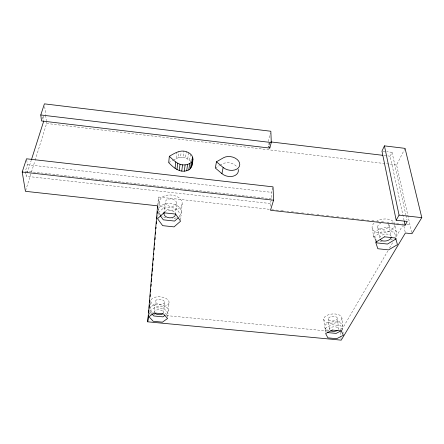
<?xml version="1.0" encoding="UTF-8"?>
<svg xmlns="http://www.w3.org/2000/svg" width="444" height="444" viewBox="0 0 444 444"><rect width="100%" height="100%" fill="white"/><g stroke="black" fill="none" stroke-linecap="round" stroke-linejoin="round"><path stroke-width="0.33" stroke-dasharray="2.22 1.67" d="M158.008 204.59L158.652 197.031L271.439 209.535M180.697 219.897L181.097 215.351L176.207 208.219L164.624 206.932L158.225 212.831L157.753 216.728M181.396 212.454L182.145 203.929A11.366 7.554 6.3 0 0 166.078 195.404A11.366 7.554 6.3 0 0 164.358 208.38A11.366 7.554 6.3 0 0 182.145 203.929M167.688 317.171L168.065 313.17L163.986 308.508L154.662 307.598L149.6 311.377L149.289 314.047M168.343 310.523L169.075 302.697A9.191 4.934 5.3 0 0 155.927 297.03A9.191 4.934 5.3 0 0 154.806 305.511A9.191 4.934 5.3 0 0 169.075 302.697M175.413 214.718L176.512 203.302A5.683 3.78 6.3 0 0 168.437 199.084A5.683 3.78 6.3 0 0 167.649 205.578A5.683 3.78 6.3 0 0 176.512 203.302M164.513 302.253A4.595 2.47 5.3 0 1 157.398 303.685A4.595 2.47 5.3 0 1 157.914 299.439A4.595 2.47 5.3 0 1 164.513 302.253L163.475 312.72A4.656 2.436 5.2 0 0 159.107 309.84A4.656 2.436 5.2 0 0 154.207 311.832L155.367 301.359M173.232 160.162L176.057 158.619L176.756 152.309M163.936 213.47L165.212 202.059M176.057 158.619L178.155 157.787L178.877 151.476M149.872 308.741L150.255 305.478M150.327 304.828L150.782 300.915M178.155 157.787L180.53 157.381L181.13 152.336M158.525 209.957L159.551 201.432M157.581 205.822L158.652 197.031M180.53 157.381L183.028 157.442L183.805 151.143M191.037 161.771L189.627 160.195L185.487 157.959L186.286 151.665M187.734 158.897L188.561 152.608M189.627 160.195L190.393 154.54M191.12 161.144L191.642 157.376M268.087 141.592L270.329 133.189M269.569 142.463L268.281 147.236L268.154 143.473M26.712 160.118L27.428 164.735L25.352 171.19L271.656 198.834L271.417 192.324L272.866 187.468M270.335 206.216L270.241 203.513L271.301 200.005M25.635 190.665L34.893 161.022M35.098 160.362L46.614 123.471L46.387 121.44M270.241 203.513L26.174 176.268L31.174 160.539M42.097 119.109L43.09 116.028M404.068 220.452L390.159 156.194L392.052 152.331L386.669 151.687M411.66 232.467L396.597 164.968L405.061 148.363M341.725 329.859L387.779 251.038M389.521 248.052L393.012 242.08M396.148 236.708L402.431 225.963M178.599 217.549L181.097 215.351M166.012 314.646L168.065 313.17M375.574 241.597L374.675 236.386L383.45 230.93L394.389 232.145L395.721 236.785M215.323 168.004L219.369 165.656M219.947 165.323L222.261 163.98A9.651 6.788 11.8 0 1 237.152 167.111M168.709 162.621L172.666 160.467M325.502 332.24L325.125 328.244L331.74 324.714L340.642 325.585L342.757 329.959L343.14 333.289M149.334 313.958L150.71 314.086M153.469 314.352L154.851 314.485M166.572 315.606L327.916 331.058M272.128 209.607L273.498 209.762M276.251 210.068L280.375 210.523M281.063 210.6L283.816 210.906M287.257 211.283L288.628 211.438M291.381 211.744L295.51 212.199M296.192 212.276L298.945 212.582M301.698 212.887L303.757 213.114M307.198 213.497L308.574 213.647M311.322 213.953L314.075 214.258M316.827 214.563L318.892 214.791M321.639 215.096L323.704 215.323M326.457 215.629L328.516 215.862M331.268 216.167L334.021 216.467M336.768 216.772L338.833 217.005M341.586 217.31L343.645 217.538M346.398 217.843L349.151 218.148M351.898 218.454L353.962 218.681M356.715 218.986L358.774 219.214M361.527 219.519L363.592 219.747M367.027 220.13L369.092 220.357M371.844 220.662L373.904 220.89M376.656 221.195L378.721 221.423M381.468 221.728L384.221 222.033M386.974 222.339L389.033 222.566M391.786 222.871L393.85 223.104M396.597 223.404L398.662 223.637M402.103 224.015L403.479 224.17M406.726 224.531L409.973 224.892M27.428 164.735L271.417 192.324M46.614 123.471L396.597 164.968M382.634 151.199L385.997 151.604M383.988 155.456L390.159 156.194M183.028 157.442L185.487 157.959M150.066 311.888L151.465 313.42M158.225 212.831L159.785 214.985M325.125 328.244L327.383 332.556M374.675 236.386L376.39 241.586M392.052 152.331L405.816 214.735M405.966 215.407L406.998 220.102M403.885 226.063L405.372 233.006M396.326 232.223L394.588 223.643A11.455 6.904 -9.7 0 0 376.884 221.023M388.955 224.886L391.192 236.358A5.816 3.424 -9.3 0 0 385.231 234.132A5.816 3.424 -9.3 0 0 379.759 237.906M377.794 227.35L379.842 238.794M372.261 228.571L373.726 237.113M25.458 171.822L26.174 176.268M341.963 318.287A9.113 4.651 -3.8 0 1 328.088 322.805A9.113 4.651 -3.8 0 1 328.554 314.713A9.113 4.651 -3.8 0 1 341.963 318.287L342.873 326.107M43.362 116.056L43.889 120.557M340.332 332.245L340.848 336.857M340.92 337.518L341.07 338.833M44.711 106.554L45.627 114.674M45.699 115.351L46.309 120.762M337.401 318.47A4.557 2.325 -3.8 0 1 330.486 320.751A4.557 2.325 -3.8 0 1 330.675 316.705A4.557 2.325 -3.8 0 1 337.401 318.47L338.561 328.926M328.305 318.842L329.348 329.281M323.77 319.025L324.503 326.823M269.591 143.085L269.708 146.209M152.264 312.421A9.28 4.89 5.2 0 1 152.941 305.516A9.28 4.89 5.2 0 1 166.039 306.776A9.28 4.89 5.2 0 1 165.218 313.664M329.487 329.87A4.618 2.298 -3.7 0 1 334.043 326.79A4.618 2.298 -3.7 0 1 338.372 329.531M160.478 214.735A11.505 7.52 6.2 0 1 162.432 204.945A11.505 7.52 6.2 0 1 177.622 205.949A11.505 7.52 6.2 0 1 179.387 215.984M176.207 217.81A11.505 7.52 6.2 0 1 172.111 218.637M165.723 217.838A11.505 7.52 6.2 0 1 161.388 215.568M164.891 211.677A5.772 3.752 6.1 0 1 170.091 210.334A5.772 3.752 6.1 0 1 174.869 212.765M328.982 330.602A9.202 4.607 -3.7 0 1 326.268 324.053A9.202 4.607 -3.7 0 1 339.765 322.655A9.202 4.607 -3.7 0 1 339.999 329.465M376.301 240.032A11.588 6.865 -9.4 0 1 376.651 230.714A11.588 6.865 -9.4 0 1 392.002 228.344A11.588 6.865 -9.4 0 1 394.766 237.185M392.324 239.133A11.588 6.865 -9.4 0 1 390.864 239.91M382.273 241.597A11.588 6.865 -9.4 0 1 379.126 241.159M388.511 224.065A5.728 3.452 -9.7 0 1 385.792 228.982A5.728 3.452 -9.7 0 1 378.249 228.149A5.728 3.452 -9.7 0 1 380.913 223.221M394.699 225.452A11.455 6.904 -9.7 0 1 379.587 232.995A11.455 6.904 -9.7 0 1 373.97 223.16"/><path stroke-width="0.67" d="M147.719 321.817L157.581 205.822L25.43 191.32L22.2 172.011L26.507 158.797L273.049 186.857L273.576 200.189L270.474 210.278L405.095 225.186L407.298 221.445L396.176 220.207L381.962 151.121L384.437 145.871L405.061 148.363L421.8 217.654L411.943 233.727L405.372 233.006L341.22 340.148L147.719 321.817L148.49 315.212M148.762 312.515L148.94 310.45M149.173 307.703L149.412 304.956M149.645 302.203L149.822 300.138M150.116 296.703L150.294 294.644M150.527 291.891L150.766 289.144M150.999 286.391L151.176 284.332M151.41 281.579L151.648 278.832M151.881 276.079L152.059 274.02M152.292 271.267L152.531 268.52M152.764 265.773L152.941 263.708M153.236 260.273L153.413 258.208M153.707 254.773L153.824 253.396M154.118 249.961L154.296 247.896M154.534 245.149L154.706 243.084M155 239.649L155.178 237.584M155.472 234.149L155.65 232.09M155.944 228.649L156.06 227.278M156.355 223.837L156.532 221.778M156.826 218.337L156.948 216.966M157.243 213.525L157.415 211.466M157.714 208.031L157.831 206.654M169.331 156.305L168.709 162.621C173.282 167.455 179.504 172.944 186.719 170.724C192.163 169.636 192.69 163.559 192.935 159.046C193.029 155.283 189.56 152.697 186.286 151.665C180.164 149.495 174.403 153.385 169.331 156.305C173.698 160.373 178.521 165.606 185.115 164.885C188.495 164.635 192.463 162.787 192.935 159.046M175.058 168.276L175.757 161.982M176.967 169.608L177.689 163.32M179.254 170.574L180.003 164.291M181.763 171.101L182.534 164.824M184.31 171.151L185.115 164.885M186.719 170.724L187.551 164.458M188.828 169.852L189.682 163.592M190.487 168.598L191.353 162.338M192.48 159.124L192.74 157.243M191.586 167.049L192.463 160.784M216.467 161.783L223.154 167.46A9.762 6.799 11.7 0 0 236.802 169.109A9.762 6.799 11.7 0 0 237.118 159.429A9.762 6.799 11.7 0 0 223.471 157.77L216.467 161.783L215.323 168.004L221.928 173.654A9.651 6.788 11.8 0 0 233.117 176.201A9.651 6.788 11.8 0 0 238.256 169.458M221.928 173.654L223.154 167.46M269.78 148.08L271.29 142.53L270.846 131.252L44.406 103.852L40.781 114.974L41.503 120.957L269.78 148.08L269.73 146.831M31.385 159.884L43.679 121.212M396.176 220.207L399.056 215.107L384.437 145.871M178.1 217.987L174.597 221.062L163.303 219.83L160.179 215.523M164.985 315.379L162.937 316.855L153.802 315.973L151.931 313.93M396.292 238.772L387.495 244.056L376.817 242.89L376.39 241.586M341.547 330.586L336.114 333.405L327.383 332.556M22.2 172.011L273.576 200.189M399.056 215.107L421.8 217.654M270.829 141.919L382.617 155.295M40.781 114.974L271.29 142.53M404.212 221.129L405.095 225.186M162.709 313.869A4.656 2.436 5.2 0 1 154.706 313.098M337.135 330.602A4.618 2.298 -3.7 0 1 330.647 330.847M175.336 213.731A5.772 3.752 6.1 0 1 169.264 217.793A5.772 3.752 6.1 0 1 164.225 212.521M391.253 237.257A5.816 3.424 -9.3 0 1 386.53 240.848A5.816 3.424 -9.3 0 1 380.308 239.599M163.964 212.798L157.52 218.676L162.654 225.646L174.037 226.884L180.586 221.195L175.646 214.086L163.964 212.798M154.068 312.964L148.984 316.716L153.213 321.278L162.41 322.161L167.566 318.509L163.453 313.875L154.068 312.964M384.543 236.824L375.691 242.252L377.833 248.723L388.594 249.894L397.469 244.633L395.565 238.04L384.543 236.824M332.295 330.064L325.63 333.566L327.894 337.851L336.68 338.694L343.373 335.281L341.253 330.935L332.295 330.064"/></g></svg>
